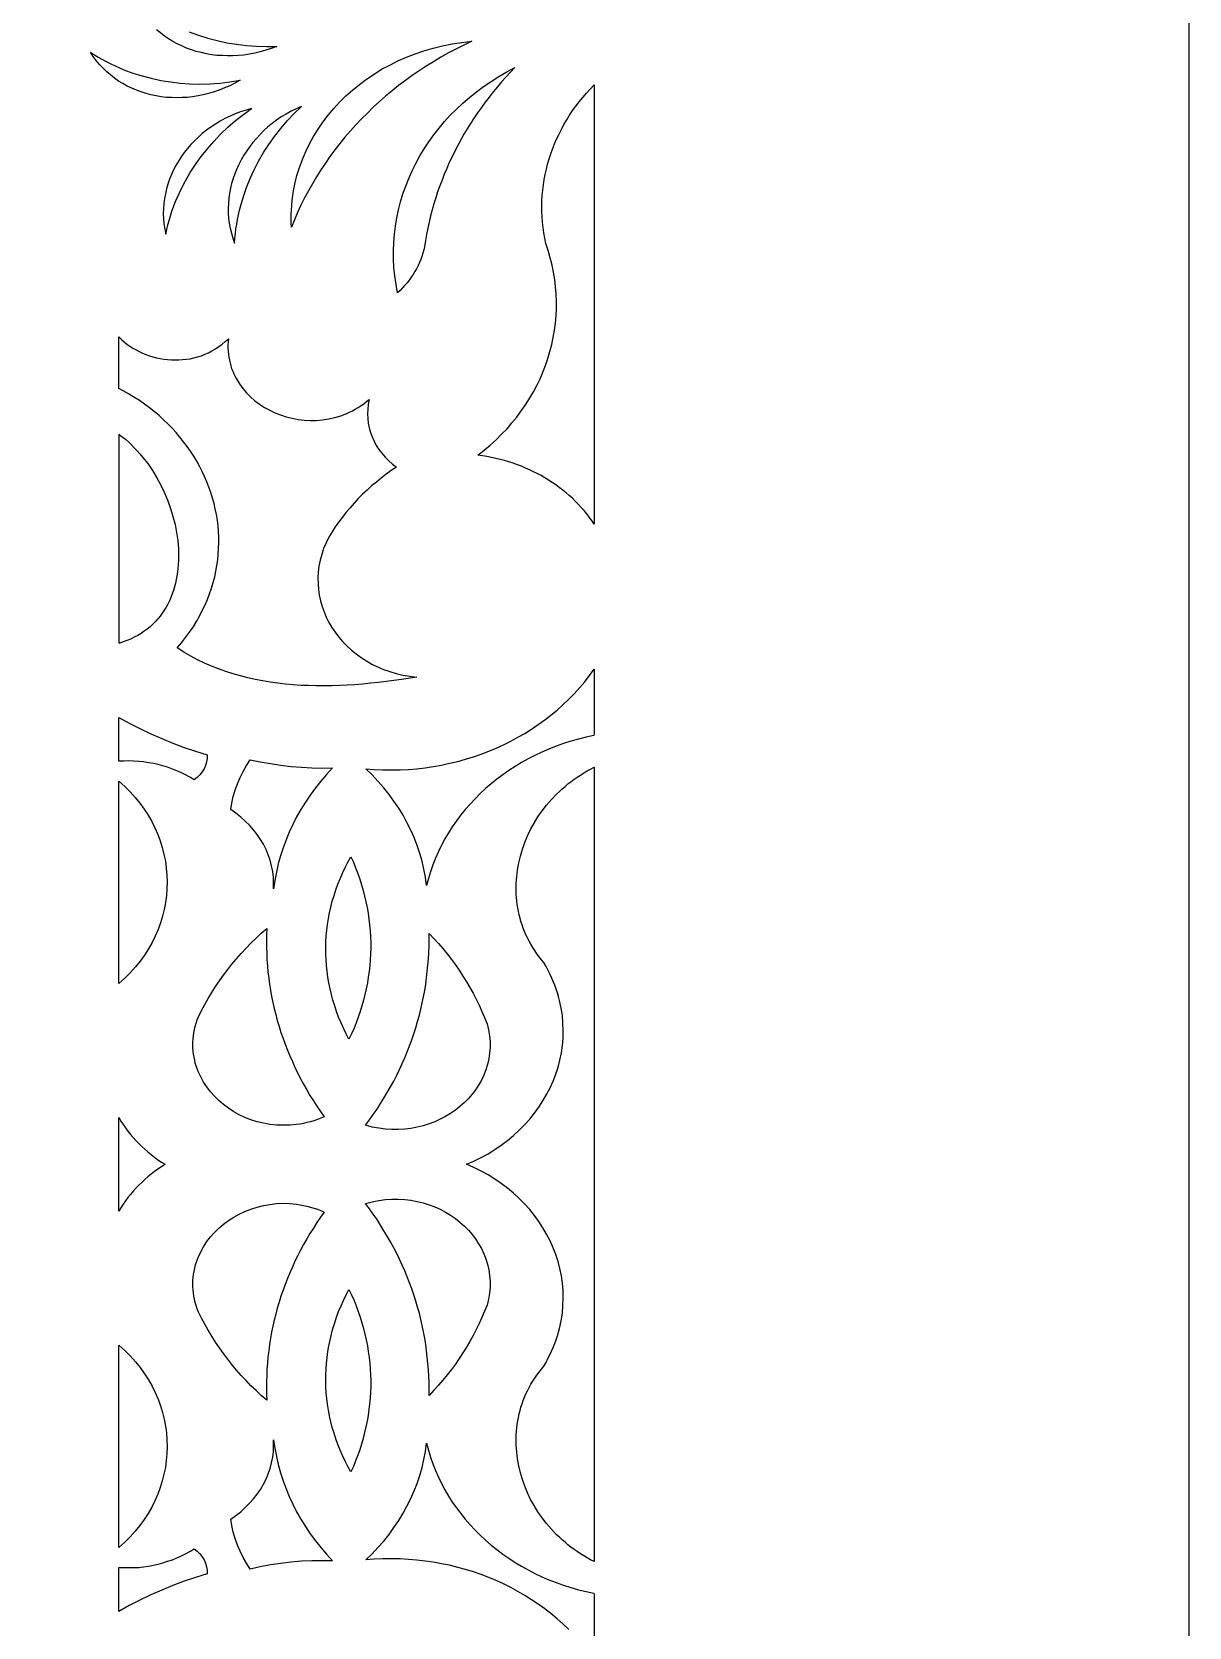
# Model space of a CAD drawing. Extents: x 3927 to 5087, y -513 to 1114.
# Drawn here: x 4666.2 to 4739.2, y 861.8 to 962.5 of the extents above; entities that cross this region are included whole.
import ezdxf

# ---------------------------------------------------------------- set-up
doc = ezdxf.new("R2010")
doc.units = 0
doc.layers.add('LAYER_1', color=18, linetype='CONTINUOUS')

msp = doc.modelspace()

# ---------------------------------------------------------------- linework, layer by layer
at = {"layer": 'LAYER_1'}
for points in [[(4608.82, 668.5), (4739.16, 798.84), (4739.16, 983.16), (4608.82, 1113.5), (4424.5, 1113.5), (4294.16, 983.16), (4294.16, 798.84), (4424.5, 668.5)], [(4693.91, 961.87), (4693.41, 961.63), (4692.92, 961.38), (4692.44, 961.13), (4691.97, 960.86), (4691.5, 960.58), (4691.05, 960.3), (4690.6, 960.01), (4690.16, 959.7), (4689.73, 959.39), (4689.3, 959.07), (4688.89, 958.74), (4688.48, 958.4), (4688.09, 958.06), (4687.7, 957.7), (4687.33, 957.34), (4686.96, 956.97), (4686.6, 956.59), (4686.26, 956.21), (4685.92, 955.82), (4685.59, 955.42), (4685.28, 955.01), (4684.97, 954.6), (4684.68, 954.18), (4684.39, 953.75), (4684.12, 953.32), (4683.86, 952.88), (4683.61, 952.44), (4683.37, 951.99), (4683.14, 951.53), (4682.93, 951.07), (4682.73, 950.6), (4682.54, 950.13), (4682.52, 950.41), (4682.52, 950.69), (4682.52, 950.97), (4682.54, 951.24), (4682.58, 951.79), (4682.65, 952.33), (4682.76, 952.86), (4682.89, 953.39), (4683.05, 953.9), (4683.23, 954.41), (4683.44, 954.91), (4683.68, 955.39), (4683.94, 955.86), (4684.22, 956.33), (4684.53, 956.77), (4684.86, 957.21), (4685.21, 957.63), (4685.58, 958.03), (4685.98, 958.42), (4686.39, 958.79), (4686.83, 959.14), (4687.28, 959.48), (4687.75, 959.8), (4688.23, 960.1), (4688.74, 960.37), (4689.26, 960.63), (4689.79, 960.87), (4690.34, 961.08), (4690.9, 961.27), (4691.48, 961.44), (4692.07, 961.59), (4692.67, 961.71), (4693.28, 961.8)], [(4679.3, 959.41), (4678.98, 959.23), (4678.65, 959.06), (4678.32, 958.92), (4677.99, 958.79), (4677.66, 958.67), (4677.32, 958.57), (4676.98, 958.49), (4676.65, 958.42), (4676.31, 958.37), (4675.97, 958.33), (4675.64, 958.31), (4675.3, 958.3), (4674.97, 958.31), (4674.64, 958.33), (4674.32, 958.37), (4674, 958.42), (4673.68, 958.49), (4673.37, 958.57), (4673.07, 958.67), (4672.77, 958.78), (4672.47, 958.9), (4672.19, 959.04), (4671.91, 959.2), (4671.64, 959.36), (4671.38, 959.54), (4671.13, 959.74), (4670.89, 959.95), (4670.66, 960.17), (4670.44, 960.4), (4670.23, 960.65), (4670.04, 960.91), (4669.86, 961.18), (4670.11, 961.02), (4670.36, 960.87), (4670.62, 960.72), (4670.89, 960.58), (4671.15, 960.44), (4671.42, 960.31), (4671.7, 960.19), (4671.98, 960.07), (4672.54, 959.86), (4673.12, 959.68), (4673.7, 959.53), (4674.3, 959.4), (4674.91, 959.3), (4675.52, 959.23), (4676.14, 959.19), (4676.76, 959.17), (4677.39, 959.19), (4678.02, 959.23), (4678.66, 959.3)], [(4696.64, 960.22), (4696.35, 959.92), (4696.07, 959.61), (4695.8, 959.3), (4695.53, 958.99), (4695.26, 958.67), (4695.01, 958.35), (4694.76, 958.02), (4694.52, 957.69), (4694.28, 957.36), (4694.06, 957.03), (4693.84, 956.69), (4693.62, 956.34), (4693.42, 956), (4693.22, 955.65), (4693.03, 955.29), (4692.84, 954.94), (4692.67, 954.58), (4692.5, 954.22), (4692.34, 953.85), (4692.18, 953.48), (4692.04, 953.11), (4691.9, 952.74), (4691.76, 952.37), (4691.64, 951.99), (4691.53, 951.61), (4691.42, 951.23), (4691.32, 950.85), (4691.22, 950.46), (4691.14, 950.07), (4691.06, 949.68), (4690.99, 949.29), (4690.93, 948.9), (4690.89, 948.7), (4690.83, 948.49), (4690.77, 948.29), (4690.7, 948.1), (4690.62, 947.9), (4690.53, 947.71), (4690.43, 947.52), (4690.33, 947.34), (4690.22, 947.15), (4690.1, 946.98), (4689.97, 946.8), (4689.84, 946.63), (4689.7, 946.47), (4689.55, 946.31), (4689.4, 946.15), (4689.24, 946), (4689.14, 946.53), (4689.06, 947.06), (4689.01, 947.59), (4688.98, 948.12), (4688.98, 948.64), (4689, 949.17), (4689.04, 949.69), (4689.1, 950.21), (4689.19, 950.72), (4689.29, 951.23), (4689.42, 951.74), (4689.57, 952.24), (4689.75, 952.73), (4689.94, 953.21), (4690.15, 953.69), (4690.39, 954.16), (4690.64, 954.63), (4690.91, 955.08), (4691.2, 955.53), (4691.52, 955.96), (4691.85, 956.39), (4692.19, 956.8), (4692.56, 957.2), (4692.95, 957.59), (4693.35, 957.97), (4693.77, 958.33), (4694.21, 958.68), (4694.66, 959.02), (4695.13, 959.34), (4695.62, 959.65), (4696.12, 959.94)], [(4701.64, 931.41), (4701.49, 931.63), (4701.33, 931.84), (4701.17, 932.05), (4701, 932.26), (4700.82, 932.46), (4700.64, 932.65), (4700.45, 932.84), (4700.26, 933.03), (4700.06, 933.21), (4699.86, 933.38), (4699.65, 933.55), (4699.43, 933.72), (4699.21, 933.88), (4698.99, 934.03), (4698.76, 934.18), (4698.53, 934.32), (4698.29, 934.46), (4698.05, 934.59), (4697.81, 934.71), (4697.56, 934.83), (4697.3, 934.94), (4697.05, 935.05), (4696.79, 935.15), (4696.52, 935.24), (4696.25, 935.33), (4695.98, 935.41), (4695.71, 935.49), (4695.43, 935.55), (4695.16, 935.61), (4694.87, 935.67), (4694.59, 935.71), (4694.3, 935.75), (4694.7, 936.07), (4695.08, 936.39), (4695.45, 936.72), (4695.8, 937.07), (4696.14, 937.42), (4696.45, 937.79), (4696.76, 938.16), (4697.04, 938.54), (4697.31, 938.93), (4697.56, 939.33), (4697.8, 939.74), (4698.02, 940.15), (4698.22, 940.56), (4698.4, 940.99), (4698.57, 941.42), (4698.72, 941.85), (4698.85, 942.29), (4698.96, 942.73), (4699.06, 943.18), (4699.13, 943.63), (4699.19, 944.08), (4699.23, 944.54), (4699.25, 944.99), (4699.26, 945.45), (4699.24, 945.91), (4699.2, 946.37), (4699.15, 946.83), (4699.08, 947.29), (4698.98, 947.74), (4698.87, 948.2), (4698.74, 948.66), (4698.58, 949.11), (4698.52, 949.44), (4698.46, 949.78), (4698.41, 950.12), (4698.38, 950.46), (4698.35, 950.79), (4698.34, 951.13), (4698.34, 951.47), (4698.34, 951.8), (4698.36, 952.14), (4698.39, 952.47), (4698.44, 952.8), (4698.49, 953.14), (4698.55, 953.46), (4698.62, 953.79), (4698.7, 954.12), (4698.8, 954.44), (4698.9, 954.76), (4699.01, 955.07), (4699.14, 955.39), (4699.27, 955.7), (4699.42, 956.01), (4699.57, 956.31), (4699.73, 956.61), (4699.91, 956.91), (4700.09, 957.2), (4700.28, 957.49), (4700.48, 957.77), (4700.69, 958.05), (4700.92, 958.32), (4701.15, 958.59), (4701.39, 958.85), (4701.63, 959.11)], [(4680.03, 957.63), (4679.68, 957.53), (4679.33, 957.42), (4679, 957.29), (4678.67, 957.15), (4678.35, 956.99), (4678.04, 956.82), (4677.75, 956.64), (4677.46, 956.45), (4677.19, 956.25), (4676.92, 956.04), (4676.67, 955.82), (4676.43, 955.59), (4676.2, 955.35), (4675.98, 955.1), (4675.78, 954.84), (4675.59, 954.58), (4675.42, 954.31), (4675.25, 954.03), (4675.1, 953.75), (4674.97, 953.46), (4674.85, 953.16), (4674.75, 952.86), (4674.66, 952.56), (4674.59, 952.25), (4674.53, 951.94), (4674.49, 951.62), (4674.47, 951.31), (4674.46, 950.99), (4674.47, 950.67), (4674.5, 950.34), (4674.55, 950.02), (4674.61, 949.7), (4674.68, 949.99), (4674.75, 950.28), (4674.83, 950.57), (4674.91, 950.86), (4675, 951.14), (4675.11, 951.43), (4675.21, 951.71), (4675.33, 951.98), (4675.58, 952.53), (4675.86, 953.07), (4676.16, 953.59), (4676.49, 954.1), (4676.85, 954.6), (4677.24, 955.08), (4677.64, 955.55), (4678.07, 956), (4678.53, 956.44), (4679.01, 956.86), (4679.51, 957.25)], [(4683.18, 957.76), (4682.85, 957.61), (4682.52, 957.45), (4682.21, 957.27), (4681.9, 957.09), (4681.61, 956.89), (4681.33, 956.68), (4681.06, 956.46), (4680.81, 956.23), (4680.56, 955.99), (4680.33, 955.74), (4680.11, 955.49), (4679.91, 955.22), (4679.72, 954.95), (4679.54, 954.68), (4679.38, 954.39), (4679.23, 954.1), (4679.09, 953.81), (4678.97, 953.51), (4678.86, 953.21), (4678.77, 952.9), (4678.7, 952.59), (4678.64, 952.28), (4678.6, 951.97), (4678.57, 951.65), (4678.56, 951.34), (4678.56, 951.02), (4678.58, 950.7), (4678.62, 950.39), (4678.68, 950.07), (4678.76, 949.76), (4678.85, 949.44), (4678.96, 949.13), (4678.98, 949.43), (4679.01, 949.73), (4679.04, 950.03), (4679.09, 950.32), (4679.14, 950.62), (4679.2, 950.91), (4679.26, 951.21), (4679.34, 951.5), (4679.51, 952.07), (4679.71, 952.65), (4679.93, 953.21), (4680.19, 953.76), (4680.47, 954.31), (4680.78, 954.84), (4681.12, 955.36), (4681.48, 955.87), (4681.87, 956.37), (4682.28, 956.85), (4682.72, 957.31)], [(4671.66, 943.21), (4671.82, 943.05), (4671.99, 942.9), (4672.16, 942.76), (4672.35, 942.63), (4672.54, 942.51), (4672.74, 942.39), (4672.94, 942.29), (4673.15, 942.19), (4673.36, 942.1), (4673.58, 942.02), (4673.81, 941.95), (4674.03, 941.89), (4674.26, 941.85), (4674.5, 941.81), (4674.73, 941.78), (4674.97, 941.76), (4675.2, 941.76), (4675.44, 941.76), (4675.68, 941.78), (4675.92, 941.8), (4676.15, 941.84), (4676.39, 941.89), (4676.62, 941.96), (4676.86, 942.03), (4677.08, 942.12), (4677.31, 942.22), (4677.53, 942.33), (4677.75, 942.46), (4677.96, 942.6), (4678.17, 942.75), (4678.37, 942.92), (4678.57, 943.1), (4678.55, 942.9), (4678.54, 942.7), (4678.54, 942.5), (4678.55, 942.31), (4678.57, 942.12), (4678.59, 941.93), (4678.63, 941.75), (4678.67, 941.57), (4678.72, 941.39), (4678.77, 941.22), (4678.84, 941.05), (4678.91, 940.88), (4678.99, 940.72), (4679.07, 940.56), (4679.26, 940.25), (4679.47, 939.96), (4679.71, 939.68), (4679.96, 939.43), (4680.24, 939.19), (4680.53, 938.97), (4680.84, 938.77), (4681.17, 938.59), (4681.5, 938.43), (4681.85, 938.29), (4682.21, 938.17), (4682.58, 938.08), (4682.96, 938.01), (4683.34, 937.96), (4683.73, 937.94), (4684.11, 937.95), (4684.5, 937.98), (4684.89, 938.04), (4685.27, 938.13), (4685.65, 938.24), (4686.03, 938.38), (4686.21, 938.47), (4686.39, 938.56), (4686.57, 938.66), (4686.75, 938.76), (4686.93, 938.88), (4687.1, 939), (4687.27, 939.13), (4687.44, 939.26), (4687.38, 938.96), (4687.35, 938.66), (4687.34, 938.36), (4687.35, 938.06), (4687.38, 937.77), (4687.44, 937.48), (4687.52, 937.19), (4687.63, 936.91), (4687.75, 936.64), (4687.89, 936.37), (4688.06, 936.11), (4688.24, 935.87), (4688.45, 935.63), (4688.67, 935.41), (4688.91, 935.19), (4689.17, 935), (4688.84, 934.78), (4688.52, 934.55), (4688.21, 934.31), (4687.9, 934.06), (4687.6, 933.81), (4687.31, 933.55), (4687.03, 933.29), (4686.76, 933.01), (4686.49, 932.73), (4686.24, 932.44), (4685.99, 932.15), (4685.76, 931.85), (4685.53, 931.54), (4685.31, 931.23), (4685.11, 930.91), (4684.91, 930.59), (4684.73, 930.22), (4684.57, 929.86), (4684.45, 929.49), (4684.35, 929.12), (4684.28, 928.75), (4684.23, 928.38), (4684.21, 928.01), (4684.22, 927.64), (4684.25, 927.28), (4684.3, 926.92), (4684.38, 926.56), (4684.48, 926.21), (4684.6, 925.87), (4684.74, 925.53), (4684.91, 925.2), (4685.1, 924.88), (4685.3, 924.58), (4685.53, 924.28), (4685.77, 923.99), (4686.04, 923.72), (4686.32, 923.46), (4686.62, 923.21), (4686.93, 922.98), (4687.27, 922.77), (4687.61, 922.57), (4687.98, 922.4), (4688.35, 922.24), (4688.75, 922.1), (4689.15, 921.98), (4689.57, 921.88), (4690, 921.8), (4690.45, 921.75), (4689.48, 921.6), (4688.51, 921.47), (4688.02, 921.41), (4687.53, 921.36), (4687.04, 921.31), (4686.55, 921.27), (4686.06, 921.24), (4685.57, 921.22), (4685.08, 921.2), (4684.6, 921.19), (4684.11, 921.2), (4683.62, 921.21), (4683.13, 921.23), (4682.65, 921.26), (4682.17, 921.31), (4681.69, 921.36), (4681.21, 921.43), (4680.74, 921.51), (4680.26, 921.6), (4679.79, 921.71), (4679.33, 921.83), (4678.87, 921.96), (4678.41, 922.11), (4677.95, 922.27), (4677.51, 922.45), (4677.06, 922.64), (4676.62, 922.85), (4676.19, 923.08), (4675.76, 923.33), (4675.33, 923.59), (4675.61, 923.91), (4675.87, 924.24), (4676.11, 924.58), (4676.34, 924.91), (4676.55, 925.26), (4676.74, 925.6), (4676.92, 925.95), (4677.09, 926.3), (4677.24, 926.65), (4677.38, 927), (4677.5, 927.36), (4677.61, 927.71), (4677.7, 928.07), (4677.78, 928.43), (4677.84, 928.79), (4677.89, 929.15), (4677.93, 929.51), (4677.95, 929.87), (4677.96, 930.23), (4677.96, 930.59), (4677.94, 930.95), (4677.91, 931.3), (4677.87, 931.66), (4677.81, 932.01), (4677.74, 932.36), (4677.66, 932.71), (4677.56, 933.05), (4677.46, 933.4), (4677.34, 933.74), (4677.21, 934.07), (4677.06, 934.4), (4676.91, 934.73), (4676.74, 935.06), (4676.57, 935.37), (4676.38, 935.69), (4676.18, 936), (4675.96, 936.3), (4675.74, 936.6), (4675.51, 936.89), (4675.27, 937.18), (4675.01, 937.45), (4674.75, 937.73), (4674.47, 937.99), (4674.19, 938.25), (4673.89, 938.5), (4673.59, 938.74), (4673.27, 938.97), (4672.95, 939.2), (4672.61, 939.41), (4672.27, 939.62), (4671.92, 939.82), (4671.66, 939.95)], [(4701.64, 918.14), (4701.62, 918.07), (4701.13, 917.96), (4700.64, 917.84), (4700.17, 917.71), (4699.7, 917.56), (4699.23, 917.39), (4698.78, 917.21), (4698.33, 917.02), (4697.9, 916.81), (4697.47, 916.6), (4697.06, 916.36), (4696.65, 916.12), (4696.25, 915.86), (4695.87, 915.59), (4695.5, 915.31), (4695.13, 915.02), (4694.78, 914.72), (4694.45, 914.4), (4694.12, 914.08), (4693.81, 913.74), (4693.51, 913.4), (4693.22, 913.05), (4692.95, 912.68), (4692.69, 912.31), (4692.45, 911.93), (4692.22, 911.54), (4692.01, 911.14), (4691.81, 910.74), (4691.63, 910.32), (4691.46, 909.9), (4691.31, 909.47), (4691.18, 909.04), (4691.07, 908.6), (4690.99, 909.12), (4690.9, 909.63), (4690.78, 910.13), (4690.63, 910.63), (4690.47, 911.13), (4690.28, 911.62), (4690.07, 912.09), (4689.83, 912.57), (4689.58, 913.03), (4689.31, 913.48), (4689.01, 913.92), (4688.7, 914.35), (4688.36, 914.77), (4688, 915.18), (4687.63, 915.58), (4687.23, 915.96), (4687.77, 915.92), (4688.31, 915.9), (4688.85, 915.89), (4689.39, 915.9), (4689.92, 915.93), (4690.45, 915.97), (4690.97, 916.03), (4691.49, 916.11), (4692.01, 916.2), (4692.52, 916.31), (4693.03, 916.43), (4693.53, 916.57), (4694.02, 916.72), (4694.51, 916.89), (4694.99, 917.07), (4695.46, 917.27), (4695.92, 917.48), (4696.38, 917.71), (4696.83, 917.95), (4697.26, 918.2), (4697.69, 918.47), (4698.11, 918.75), (4698.52, 919.05), (4698.91, 919.35), (4699.3, 919.67), (4699.67, 920), (4700.03, 920.35), (4700.38, 920.7), (4700.72, 921.07), (4701.04, 921.45), (4701.34, 921.85), (4701.64, 922.25)], [(4671.66, 919.21), (4672.31, 918.85), (4672.98, 918.5), (4673.67, 918.17), (4674.36, 917.87), (4675.06, 917.58), (4675.78, 917.31), (4676.5, 917.07), (4677.23, 916.84), (4677.23, 916.73), (4677.23, 916.61), (4677.21, 916.5), (4677.19, 916.39), (4677.13, 916.17), (4677.04, 915.96), (4676.92, 915.77), (4676.77, 915.58), (4676.6, 915.42), (4676.41, 915.27), (4676.14, 915.43), (4675.87, 915.58), (4675.6, 915.71), (4675.31, 915.84), (4675.03, 915.95), (4674.73, 916.06), (4674.44, 916.15), (4674.14, 916.23), (4673.84, 916.3), (4673.53, 916.35), (4673.22, 916.4), (4672.91, 916.43), (4672.6, 916.45), (4672.29, 916.46), (4671.97, 916.45), (4671.66, 916.44)], [(4679.94, 916.54), (4680.58, 916.4), (4681.22, 916.29), (4681.87, 916.19), (4682.52, 916.11), (4683.17, 916.06), (4683.82, 916.02), (4684.48, 916.01), (4685.13, 916.02), (4684.75, 915.61), (4684.39, 915.19), (4684.05, 914.76), (4683.73, 914.31), (4683.42, 913.86), (4683.14, 913.4), (4682.87, 912.93), (4682.63, 912.46), (4682.4, 911.97), (4682.2, 911.48), (4682.01, 910.98), (4681.85, 910.47), (4681.71, 909.96), (4681.59, 909.44), (4681.49, 908.92), (4681.42, 908.39), (4681.42, 908.76), (4681.41, 909.12), (4681.36, 909.48), (4681.29, 909.84), (4681.2, 910.19), (4681.08, 910.53), (4680.94, 910.87), (4680.77, 911.2), (4680.59, 911.51), (4680.38, 911.82), (4680.15, 912.11), (4679.9, 912.4), (4679.63, 912.67), (4679.34, 912.92), (4679.03, 913.16), (4678.71, 913.39), (4678.78, 913.8), (4678.87, 914.22), (4678.99, 914.62), (4679.14, 915.02), (4679.3, 915.42), (4679.49, 915.8), (4679.71, 916.18)], [(4701.64, 891.01), (4701.64, 865.95), (4701.41, 866.06), (4701.19, 866.18), (4700.98, 866.31), (4700.77, 866.44), (4700.57, 866.57), (4700.37, 866.71), (4700.17, 866.86), (4699.98, 867.01), (4699.8, 867.16), (4699.62, 867.32), (4699.44, 867.48), (4699.27, 867.64), (4698.95, 867.98), (4698.64, 868.34), (4698.36, 868.71), (4698.09, 869.09), (4697.85, 869.48), (4697.63, 869.87), (4697.44, 870.28), (4697.26, 870.7), (4697.11, 871.12), (4696.98, 871.55), (4696.88, 871.98), (4696.8, 872.42), (4696.75, 872.85), (4696.72, 873.29), (4696.71, 873.73), (4696.72, 873.95), (4696.73, 874.17), (4696.75, 874.39), (4696.78, 874.61), (4696.82, 874.82), (4696.86, 875.04), (4696.9, 875.26), (4696.96, 875.47), (4697.02, 875.68), (4697.09, 875.89), (4697.16, 876.1), (4697.24, 876.31), (4697.33, 876.52), (4697.43, 876.72), (4697.53, 876.93), (4697.64, 877.13), (4697.76, 877.32), (4697.89, 877.52), (4698.02, 877.71), (4698.16, 877.9), (4698.31, 878.09), (4698.46, 878.27), (4698.6, 878.51), (4698.72, 878.75), (4698.84, 878.99), (4698.95, 879.22), (4699.06, 879.46), (4699.15, 879.7), (4699.24, 879.94), (4699.32, 880.18), (4699.45, 880.66), (4699.56, 881.14), (4699.63, 881.62), (4699.67, 882.1), (4699.69, 882.57), (4699.68, 883.04), (4699.64, 883.51), (4699.57, 883.97), (4699.48, 884.43), (4699.36, 884.88), (4699.22, 885.32), (4699.05, 885.75), (4698.86, 886.18), (4698.64, 886.6), (4698.4, 887), (4698.15, 887.4), (4697.87, 887.78), (4697.57, 888.16), (4697.25, 888.51), (4696.91, 888.86), (4696.55, 889.19), (4696.17, 889.5), (4695.78, 889.8), (4695.37, 890.08), (4694.95, 890.34), (4694.51, 890.58), (4694.05, 890.8), (4693.58, 891.01), (4694.05, 891.21), (4694.51, 891.43), (4694.95, 891.68), (4695.37, 891.94), (4695.78, 892.22), (4696.17, 892.51), (4696.55, 892.83), (4696.91, 893.16), (4697.25, 893.5), (4697.57, 893.86), (4697.87, 894.23), (4698.15, 894.61), (4698.4, 895.01), (4698.64, 895.41), (4698.86, 895.83), (4699.05, 896.26), (4699.22, 896.69), (4699.36, 897.14), (4699.48, 897.59), (4699.57, 898.04), (4699.64, 898.51), (4699.68, 898.97), (4699.69, 899.44), (4699.67, 899.92), (4699.63, 900.39), (4699.56, 900.87), (4699.45, 901.35), (4699.39, 901.59), (4699.32, 901.83), (4699.24, 902.07), (4699.15, 902.31), (4699.06, 902.55), (4698.95, 902.79), (4698.84, 903.03), (4698.72, 903.27), (4698.6, 903.5), (4698.46, 903.74), (4698.31, 903.92), (4698.16, 904.11), (4698.02, 904.3), (4697.89, 904.49), (4697.76, 904.69), (4697.64, 904.89), (4697.53, 905.09), (4697.43, 905.29), (4697.33, 905.49), (4697.24, 905.7), (4697.16, 905.91), (4697.09, 906.12), (4697.02, 906.33), (4696.96, 906.54), (4696.9, 906.76), (4696.86, 906.97), (4696.82, 907.19), (4696.78, 907.41), (4696.75, 907.62), (4696.73, 907.84), (4696.72, 908.06), (4696.71, 908.28), (4696.72, 908.72), (4696.75, 909.16), (4696.8, 909.6), (4696.88, 910.03), (4696.98, 910.46), (4697.11, 910.89), (4697.26, 911.31), (4697.44, 911.73), (4697.63, 912.14), (4697.85, 912.54), (4698.09, 912.93), (4698.36, 913.31), (4698.64, 913.67), (4698.95, 914.03), (4699.27, 914.37), (4699.44, 914.53), (4699.62, 914.7), (4699.8, 914.85), (4699.98, 915.01), (4700.17, 915.15), (4700.37, 915.3), (4700.57, 915.44), (4700.77, 915.57), (4700.98, 915.7), (4701.19, 915.83), (4701.41, 915.95), (4701.64, 916.07)], [(4671.66, 915.18), (4672.03, 914.85), (4672.37, 914.51), (4672.68, 914.15), (4672.98, 913.79), (4673.25, 913.41), (4673.5, 913.03), (4673.73, 912.63), (4673.93, 912.23), (4674.11, 911.82), (4674.26, 911.41), (4674.39, 910.99), (4674.5, 910.56), (4674.59, 910.13), (4674.65, 909.7), (4674.69, 909.26), (4674.7, 908.83), (4674.69, 908.39), (4674.66, 907.96), (4674.6, 907.52), (4674.52, 907.09), (4674.41, 906.66), (4674.28, 906.24), (4674.13, 905.82), (4673.95, 905.41), (4673.75, 905), (4673.53, 904.6), (4673.28, 904.21), (4673, 903.83), (4672.7, 903.46), (4672.38, 903.1), (4672.03, 902.75), (4671.66, 902.41)], [(4686.29, 910.42), (4686.45, 910.07), (4686.59, 909.72), (4686.72, 909.36), (4686.85, 909.01), (4686.96, 908.65), (4687.07, 908.29), (4687.16, 907.93), (4687.24, 907.57), (4687.32, 907.21), (4687.38, 906.85), (4687.43, 906.48), (4687.47, 906.11), (4687.51, 905.75), (4687.53, 905.38), (4687.54, 905.01), (4687.54, 904.65), (4687.53, 904.28), (4687.51, 903.91), (4687.48, 903.55), (4687.44, 903.18), (4687.39, 902.81), (4687.33, 902.45), (4687.26, 902.09), (4687.18, 901.73), (4687.09, 901.37), (4686.99, 901.01), (4686.88, 900.65), (4686.76, 900.3), (4686.63, 899.94), (4686.49, 899.59), (4686.33, 899.24), (4686.17, 898.9), (4685.99, 899.24), (4685.82, 899.59), (4685.67, 899.94), (4685.52, 900.29), (4685.39, 900.65), (4685.27, 901.01), (4685.16, 901.37), (4685.06, 901.73), (4684.98, 902.09), (4684.9, 902.46), (4684.84, 902.82), (4684.79, 903.19), (4684.76, 903.56), (4684.73, 903.93), (4684.72, 904.3), (4684.71, 904.67), (4684.72, 905.04), (4684.74, 905.41), (4684.78, 905.78), (4684.82, 906.15), (4684.88, 906.51), (4684.95, 906.88), (4685.03, 907.24), (4685.12, 907.61), (4685.23, 907.97), (4685.34, 908.32), (4685.47, 908.68), (4685.61, 909.03), (4685.76, 909.38), (4685.93, 909.73), (4686.1, 910.07)], [(4680.98, 905.89), (4680.97, 905.5), (4680.96, 905.11), (4680.97, 904.71), (4680.98, 904.32), (4681, 903.93), (4681.03, 903.54), (4681.06, 903.15), (4681.11, 902.76), (4681.16, 902.37), (4681.22, 901.99), (4681.29, 901.6), (4681.37, 901.22), (4681.46, 900.84), (4681.55, 900.46), (4681.65, 900.08), (4681.76, 899.7), (4681.88, 899.33), (4682.01, 898.95), (4682.15, 898.58), (4682.29, 898.21), (4682.44, 897.85), (4682.6, 897.49), (4682.76, 897.12), (4682.94, 896.77), (4683.12, 896.41), (4683.31, 896.06), (4683.51, 895.71), (4683.71, 895.36), (4683.93, 895.02), (4684.15, 894.68), (4684.37, 894.34), (4684.61, 894.01), (4684.39, 893.92), (4684.18, 893.84), (4683.96, 893.76), (4683.74, 893.7), (4683.52, 893.64), (4683.3, 893.59), (4683.09, 893.55), (4682.87, 893.52), (4682.65, 893.5), (4682.44, 893.48), (4682.01, 893.47), (4681.59, 893.48), (4681.18, 893.53), (4680.77, 893.6), (4680.37, 893.7), (4679.98, 893.82), (4679.61, 893.97), (4679.25, 894.14), (4678.9, 894.33), (4678.57, 894.55), (4678.26, 894.78), (4677.96, 895.03), (4677.69, 895.3), (4677.44, 895.58), (4677.2, 895.89), (4677, 896.2), (4676.82, 896.53), (4676.66, 896.87), (4676.59, 897.04), (4676.53, 897.22), (4676.48, 897.4), (4676.44, 897.58), (4676.4, 897.77), (4676.37, 897.96), (4676.35, 898.14), (4676.33, 898.34), (4676.33, 898.53), (4676.33, 898.72), (4676.34, 898.92), (4676.36, 899.12), (4676.39, 899.31), (4676.43, 899.51), (4676.48, 899.71), (4676.53, 899.91), (4676.6, 900.12), (4676.68, 900.32), (4676.87, 900.71), (4677.08, 901.09), (4677.29, 901.48), (4677.52, 901.85), (4677.75, 902.22), (4678, 902.59), (4678.25, 902.94), (4678.52, 903.3), (4678.79, 903.64), (4679.08, 903.98), (4679.37, 904.32), (4679.68, 904.65), (4679.99, 904.97), (4680.31, 905.28), (4680.64, 905.59)], [(4691.22, 905.58), (4691.52, 905.26), (4691.81, 904.94), (4692.09, 904.62), (4692.37, 904.28), (4692.63, 903.94), (4692.88, 903.6), (4693.13, 903.25), (4693.36, 902.89), (4693.59, 902.53), (4693.8, 902.17), (4694.01, 901.8), (4694.2, 901.42), (4694.39, 901.05), (4694.56, 900.66), (4694.72, 900.28), (4694.88, 899.88), (4694.97, 899.5), (4695.03, 899.12), (4695.07, 898.75), (4695.07, 898.38), (4695.04, 898.02), (4694.99, 897.66), (4694.91, 897.31), (4694.81, 896.97), (4694.68, 896.64), (4694.53, 896.32), (4694.35, 896.01), (4694.15, 895.71), (4693.94, 895.43), (4693.7, 895.16), (4693.45, 894.9), (4693.17, 894.65), (4692.88, 894.43), (4692.58, 894.22), (4692.26, 894.02), (4691.92, 893.85), (4691.58, 893.69), (4691.22, 893.56), (4690.85, 893.44), (4690.47, 893.35), (4690.08, 893.27), (4689.69, 893.23), (4689.29, 893.2), (4688.88, 893.2), (4688.47, 893.23), (4688.05, 893.28), (4687.63, 893.36), (4687.21, 893.47), (4687.46, 893.81), (4687.7, 894.15), (4687.94, 894.49), (4688.16, 894.84), (4688.38, 895.19), (4688.59, 895.54), (4688.8, 895.9), (4688.99, 896.26), (4689.18, 896.63), (4689.36, 896.99), (4689.53, 897.36), (4689.69, 897.73), (4689.85, 898.11), (4689.99, 898.49), (4690.13, 898.87), (4690.26, 899.25), (4690.39, 899.63), (4690.5, 900.02), (4690.61, 900.41), (4690.7, 900.8), (4690.79, 901.19), (4690.88, 901.58), (4690.95, 901.98), (4691.01, 902.37), (4691.07, 902.77), (4691.11, 903.17), (4691.15, 903.57), (4691.18, 903.97), (4691.2, 904.37), (4691.22, 904.77), (4691.22, 905.18)], [(4671.66, 893.96), (4671.79, 893.74), (4671.93, 893.53), (4672.07, 893.31), (4672.23, 893.11), (4672.39, 892.9), (4672.56, 892.7), (4672.73, 892.51), (4672.91, 892.32), (4673.1, 892.14), (4673.29, 891.96), (4673.49, 891.79), (4673.7, 891.62), (4673.91, 891.46), (4674.12, 891.3), (4674.34, 891.15), (4674.57, 891.01), (4674.34, 890.86), (4674.12, 890.71), (4673.91, 890.56), (4673.7, 890.39), (4673.49, 890.23), (4673.29, 890.05), (4673.1, 889.87), (4672.91, 889.69), (4672.73, 889.5), (4672.56, 889.31), (4672.39, 889.11), (4672.23, 888.91), (4672.07, 888.7), (4671.93, 888.49), (4671.79, 888.27), (4671.66, 888.05)], [(4687.21, 888.54), (4687.63, 888.65), (4688.05, 888.73), (4688.47, 888.78), (4688.88, 888.81), (4689.29, 888.81), (4689.69, 888.79), (4690.08, 888.74), (4690.47, 888.67), (4690.85, 888.57), (4691.22, 888.46), (4691.58, 888.32), (4691.92, 888.17), (4692.26, 887.99), (4692.58, 887.8), (4692.88, 887.59), (4693.17, 887.36), (4693.45, 887.11), (4693.7, 886.86), (4693.94, 886.58), (4694.15, 886.3), (4694.35, 886), (4694.53, 885.69), (4694.68, 885.37), (4694.81, 885.04), (4694.91, 884.7), (4694.99, 884.35), (4695.04, 883.99), (4695.07, 883.63), (4695.07, 883.26), (4695.03, 882.89), (4694.97, 882.51), (4694.93, 882.32), (4694.88, 882.13), (4694.72, 881.74), (4694.56, 881.35), (4694.39, 880.97), (4694.2, 880.59), (4694.01, 880.21), (4693.8, 879.84), (4693.59, 879.48), (4693.36, 879.12), (4693.13, 878.76), (4692.88, 878.41), (4692.63, 878.07), (4692.37, 877.73), (4692.09, 877.4), (4691.81, 877.07), (4691.52, 876.75), (4691.22, 876.43), (4691.22, 876.84), (4691.22, 877.24), (4691.2, 877.64), (4691.18, 878.04), (4691.15, 878.45), (4691.11, 878.85), (4691.07, 879.24), (4691.01, 879.64), (4690.95, 880.04), (4690.88, 880.43), (4690.79, 880.83), (4690.7, 881.22), (4690.61, 881.61), (4690.5, 882), (4690.39, 882.38), (4690.26, 882.77), (4690.13, 883.15), (4689.99, 883.53), (4689.85, 883.9), (4689.69, 884.28), (4689.53, 884.65), (4689.36, 885.02), (4689.18, 885.39), (4688.99, 885.75), (4688.8, 886.11), (4688.59, 886.47), (4688.38, 886.82), (4688.16, 887.18), (4687.94, 887.52), (4687.7, 887.87), (4687.46, 888.21)], [(4676.68, 881.69), (4676.6, 881.9), (4676.53, 882.1), (4676.48, 882.3), (4676.43, 882.5), (4676.39, 882.7), (4676.36, 882.9), (4676.34, 883.09), (4676.33, 883.29), (4676.33, 883.48), (4676.33, 883.68), (4676.35, 883.87), (4676.37, 884.06), (4676.4, 884.24), (4676.44, 884.43), (4676.48, 884.61), (4676.53, 884.79), (4676.59, 884.97), (4676.66, 885.14), (4676.82, 885.48), (4677, 885.81), (4677.2, 886.13), (4677.44, 886.43), (4677.69, 886.71), (4677.96, 886.98), (4678.26, 887.23), (4678.57, 887.47), (4678.9, 887.68), (4679.25, 887.87), (4679.61, 888.04), (4679.98, 888.19), (4680.37, 888.31), (4680.77, 888.41), (4681.18, 888.48), (4681.59, 888.53), (4682.01, 888.55), (4682.44, 888.53), (4682.65, 888.52), (4682.87, 888.49), (4683.09, 888.46), (4683.3, 888.42), (4683.52, 888.37), (4683.74, 888.31), (4683.96, 888.25), (4684.18, 888.18), (4684.39, 888.09), (4684.61, 888), (4684.37, 887.67), (4684.15, 887.33), (4683.93, 886.99), (4683.71, 886.65), (4683.51, 886.3), (4683.31, 885.95), (4683.12, 885.6), (4682.94, 885.25), (4682.76, 884.89), (4682.6, 884.53), (4682.44, 884.16), (4682.29, 883.8), (4682.15, 883.43), (4682.01, 883.06), (4681.88, 882.69), (4681.76, 882.31), (4681.65, 881.93), (4681.55, 881.56), (4681.46, 881.18), (4681.37, 880.79), (4681.29, 880.41), (4681.22, 880.03), (4681.16, 879.64), (4681.11, 879.25), (4681.06, 878.86), (4681.03, 878.47), (4681, 878.08), (4680.98, 877.69), (4680.97, 877.3), (4680.96, 876.91), (4680.97, 876.51), (4680.98, 876.12), (4680.64, 876.42), (4680.31, 876.73), (4679.99, 877.04), (4679.68, 877.37), (4679.37, 877.69), (4679.08, 878.03), (4678.79, 878.37), (4678.52, 878.72), (4678.25, 879.07), (4678, 879.43), (4677.75, 879.79), (4677.52, 880.16), (4677.29, 880.54), (4677.08, 880.92), (4676.87, 881.3)], [(4686.17, 883.11), (4686.33, 882.77), (4686.49, 882.42), (4686.63, 882.07), (4686.76, 881.72), (4686.88, 881.36), (4686.99, 881.01), (4687.09, 880.65), (4687.18, 880.29), (4687.26, 879.93), (4687.33, 879.56), (4687.39, 879.2), (4687.44, 878.83), (4687.48, 878.47), (4687.51, 878.1), (4687.53, 877.73), (4687.54, 877.37), (4687.54, 877), (4687.53, 876.63), (4687.51, 876.27), (4687.47, 875.9), (4687.43, 875.53), (4687.38, 875.17), (4687.32, 874.8), (4687.24, 874.44), (4687.16, 874.08), (4687.07, 873.72), (4686.96, 873.36), (4686.85, 873), (4686.72, 872.65), (4686.59, 872.3), (4686.45, 871.95), (4686.29, 871.6), (4686.1, 871.94), (4685.93, 872.28), (4685.76, 872.63), (4685.61, 872.98), (4685.47, 873.33), (4685.34, 873.69), (4685.23, 874.05), (4685.12, 874.41), (4685.03, 874.77), (4684.95, 875.13), (4684.88, 875.5), (4684.82, 875.87), (4684.78, 876.24), (4684.74, 876.6), (4684.72, 876.97), (4684.71, 877.34), (4684.72, 877.71), (4684.73, 878.08), (4684.76, 878.45), (4684.79, 878.82), (4684.84, 879.19), (4684.9, 879.56), (4684.98, 879.92), (4685.06, 880.29), (4685.16, 880.65), (4685.27, 881.01), (4685.39, 881.37), (4685.52, 881.72), (4685.67, 882.07), (4685.82, 882.42), (4685.99, 882.77)], [(4671.66, 879.6), (4672.03, 879.26), (4672.38, 878.92), (4672.7, 878.55), (4673, 878.18), (4673.28, 877.8), (4673.53, 877.41), (4673.75, 877.01), (4673.95, 876.61), (4674.13, 876.19), (4674.28, 875.77), (4674.41, 875.35), (4674.52, 874.92), (4674.6, 874.49), (4674.66, 874.06), (4674.69, 873.62), (4674.7, 873.19), (4674.69, 872.75), (4674.65, 872.32), (4674.59, 871.88), (4674.5, 871.45), (4674.39, 871.03), (4674.26, 870.61), (4674.11, 870.19), (4673.93, 869.78), (4673.73, 869.38), (4673.5, 868.98), (4673.25, 868.6), (4672.98, 868.22), (4672.68, 867.86), (4672.37, 867.5), (4672.03, 867.16), (4671.66, 866.84)], [(4681.42, 873.62), (4681.49, 873.1), (4681.59, 872.57), (4681.71, 872.06), (4681.85, 871.54), (4682.01, 871.04), (4682.2, 870.54), (4682.4, 870.04), (4682.63, 869.56), (4682.87, 869.08), (4683.14, 868.61), (4683.42, 868.15), (4683.73, 867.7), (4684.05, 867.26), (4684.39, 866.83), (4684.75, 866.41), (4685.13, 866), (4684.48, 866), (4683.82, 865.99), (4683.17, 865.96), (4682.52, 865.9), (4681.87, 865.82), (4681.22, 865.73), (4680.58, 865.61), (4679.94, 865.47), (4679.71, 865.84), (4679.49, 866.21), (4679.3, 866.6), (4679.14, 866.99), (4678.99, 867.39), (4678.87, 867.8), (4678.78, 868.21), (4678.71, 868.63), (4679.03, 868.85), (4679.34, 869.09), (4679.63, 869.35), (4679.9, 869.62), (4680.15, 869.9), (4680.38, 870.19), (4680.59, 870.5), (4680.77, 870.82), (4680.94, 871.14), (4681.08, 871.48), (4681.2, 871.82), (4681.29, 872.17), (4681.36, 872.53), (4681.41, 872.89), (4681.42, 873.25)], [(4676.41, 866.75), (4676.6, 866.6), (4676.77, 866.43), (4676.92, 866.25), (4677.04, 866.05), (4677.13, 865.84), (4677.19, 865.62), (4677.21, 865.51), (4677.23, 865.4), (4677.23, 865.28), (4677.23, 865.17), (4676.5, 864.95), (4675.78, 864.7), (4675.06, 864.43), (4674.36, 864.15), (4673.67, 863.84), (4672.98, 863.51), (4672.31, 863.17), (4671.66, 862.8), (4671.66, 865.58), (4671.97, 865.56), (4672.29, 865.56), (4672.6, 865.56), (4672.91, 865.58), (4673.22, 865.62), (4673.53, 865.66), (4673.84, 865.72), (4674.14, 865.78), (4674.44, 865.86), (4674.73, 865.96), (4675.03, 866.06), (4675.31, 866.17), (4675.6, 866.3), (4675.87, 866.44), (4676.14, 866.59)]]:
    msp.add_lwpolyline(points, close=True, dxfattribs=at)
for points in [[(4676.1, 962.46), (4676.67, 962.25), (4677.26, 962.07), (4677.85, 961.91), (4678.46, 961.78), (4679.08, 961.68), (4679.7, 961.6), (4680.33, 961.55), (4680.97, 961.53), (4681.62, 961.54), (4681.27, 961.41), (4680.93, 961.3), (4680.58, 961.2), (4680.23, 961.12), (4679.89, 961.05), (4679.54, 961), (4679.2, 960.97), (4678.85, 960.95), (4678.51, 960.94), (4678.17, 960.96), (4677.84, 960.98), (4677.51, 961.02), (4677.18, 961.08), (4676.86, 961.15), (4676.54, 961.23), (4676.23, 961.33), (4675.93, 961.44), (4675.63, 961.57), (4675.34, 961.71), (4675.06, 961.86), (4674.79, 962.03), (4674.53, 962.2), (4674.28, 962.39), (4674.03, 962.6)], [(4671.66, 937.08), (4671.66, 923.89)], [(4671.66, 937.08), (4671.87, 936.92), (4672.07, 936.76), (4672.26, 936.59), (4672.45, 936.41), (4672.63, 936.22), (4672.81, 936.03), (4672.99, 935.84), (4673.15, 935.63), (4673.48, 935.22), (4673.78, 934.78), (4674.05, 934.32), (4674.3, 933.86), (4674.53, 933.38), (4674.74, 932.88), (4674.92, 932.39), (4675.07, 931.88), (4675.2, 931.37), (4675.29, 930.87), (4675.37, 930.36), (4675.41, 929.85), (4675.42, 929.35), (4675.42, 929.1), (4675.4, 928.86), (4675.38, 928.61), (4675.36, 928.37), (4675.32, 928.13), (4675.28, 927.9), (4675.23, 927.67), (4675.17, 927.44), (4675.1, 927.22), (4675.02, 927), (4674.94, 926.78), (4674.85, 926.57), (4674.75, 926.36), (4674.64, 926.16), (4674.52, 925.97), (4674.39, 925.78), (4674.26, 925.6), (4674.11, 925.42), (4673.96, 925.25), (4673.8, 925.08), (4673.63, 924.93), (4673.45, 924.78), (4673.26, 924.64), (4673.06, 924.5), (4672.85, 924.38), (4672.63, 924.26), (4672.4, 924.15), (4672.17, 924.06), (4671.92, 923.97), (4671.66, 923.88)], [(4700.03, 861.66), (4699.67, 862.01), (4699.3, 862.34), (4698.91, 862.66), (4698.52, 862.97), (4698.11, 863.26), (4697.69, 863.54), (4697.26, 863.81), (4696.83, 864.06), (4696.38, 864.3), (4695.92, 864.53), (4695.46, 864.74), (4694.99, 864.94), (4694.51, 865.12), (4694.02, 865.29), (4693.53, 865.44), (4693.03, 865.58), (4692.52, 865.71), (4692.01, 865.81), (4691.49, 865.91), (4690.97, 865.98), (4690.45, 866.04), (4689.92, 866.08), (4689.39, 866.11), (4688.85, 866.12), (4688.31, 866.12), (4687.77, 866.09), (4687.23, 866.05), (4687.63, 866.43), (4688, 866.83), (4688.36, 867.24), (4688.7, 867.66), (4689.01, 868.09), (4689.31, 868.53), (4689.58, 868.99), (4689.83, 869.45), (4690.07, 869.92), (4690.28, 870.4), (4690.47, 870.88), (4690.63, 871.38), (4690.78, 871.88), (4690.9, 872.38), (4690.99, 872.9), (4691.07, 873.41), (4691.18, 872.97), (4691.31, 872.54), (4691.46, 872.11), (4691.63, 871.69), (4691.81, 871.28), (4692.01, 870.87), (4692.22, 870.47), (4692.45, 870.08), (4692.69, 869.7), (4692.95, 869.33), (4693.22, 868.97), (4693.51, 868.61), (4693.81, 868.27), (4694.12, 867.93), (4694.45, 867.61), (4694.78, 867.3), (4695.13, 866.99), (4695.5, 866.7), (4695.87, 866.42), (4696.25, 866.15), (4696.65, 865.89), (4697.06, 865.65), (4697.47, 865.42), (4697.9, 865.2), (4698.33, 864.99), (4698.78, 864.8), (4699.23, 864.62), (4699.7, 864.46), (4700.17, 864.31), (4700.64, 864.17), (4701.13, 864.05), (4701.62, 863.95), (4701.64, 863.87), (4701.64, 859.76)]]:
    msp.add_lwpolyline(points, dxfattribs=at)

doc.saveas('drawing.dxf')
